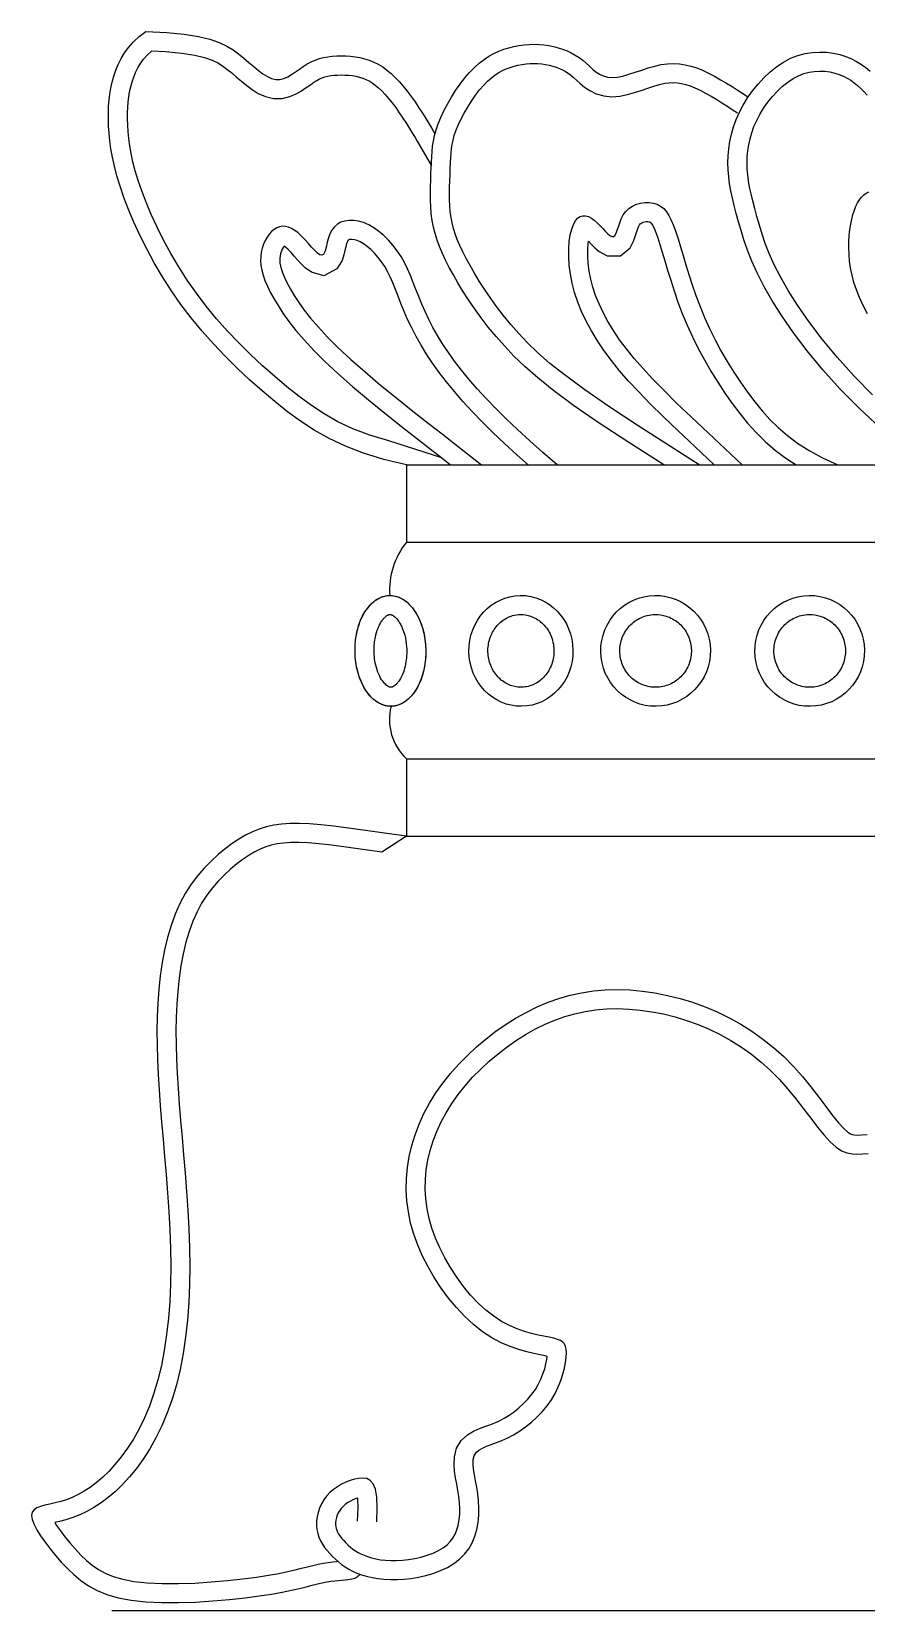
# Model space of a CAD drawing. Extents: x 292 to 963, y 2624 to 3363.
# Drawn here: x 292.4 to 521.2, y 2623.9 to 3056.8 of the extents above; entities that cross this region are included whole.
import ezdxf

# ---------------------------------------------------------------- set-up
doc = ezdxf.new("R2010")
doc.units = 0
doc.header["$LTSCALE"] = 100
doc.header["$MEASUREMENT"] = 0
for name, color, linetype in [('3', 3, 'CONTINUOUS'), ('4', 4, 'CONTINUOUS'), ('7', 7, 'CONTINUOUS')]:
    doc.layers.add(name, color=color, linetype=linetype)

msp = doc.modelspace()

# ---------------------------------------------------------------- linework, layer by layer
at = {"layer": '3'}
for points in [[(404.86, 2939.9), (390.28, 2944.55), (385.08, 2946.13), (380.47, 2947.89), (376.36, 2949.83), (372.61, 2951.94), (369.1, 2954.23), (365.73, 2956.72), (362.39, 2959.38), (359.04, 2962.21), (355.7, 2965.17), (352.42, 2968.24), (349.22, 2971.41), (346.11, 2974.69), (343.12, 2978.06), (340.27, 2981.51), (337.59, 2985.04), (335.09, 2988.64), (332.75, 2992.3), (330.59, 2995.98), (328.62, 2999.62), (326.83, 3003.2), (325.24, 3006.67), (323.84, 3009.99), (322.65, 3013.1), (321.66, 3015.98), (320.85, 3018.63), (320.21, 3021.08), (319.71, 3023.34), (319.34, 3025.45), (319.07, 3027.43), (318.89, 3029.31), (318.77, 3031.11), (318.71, 3032.83), (318.7, 3034.47), (318.76, 3036.01), (318.87, 3037.49), (319.04, 3038.91), (319.27, 3040.29), (319.58, 3041.65), (319.96, 3043), (320.41, 3044.33), (320.93, 3045.61), (321.54, 3046.84), (322.26, 3048.03), (323.11, 3049.18), (324.11, 3050.31), (325.3, 3051.41), (325.38, 3051.47)], [(325.38, 3051.47), (329.12, 3051.29), (333.61, 3050.86), (337.15, 3050.3), (339.85, 3049.65), (341.87, 3048.95), (343.42, 3048.22), (344.72, 3047.43), (345.97, 3046.51), (347.27, 3045.45), (348.61, 3044.32), (349.97, 3043.16), (351.38, 3042), (352.88, 3040.88), (354.55, 3039.84), (356.48, 3038.96), (358.74, 3038.41), (361.1, 3038.45), (363.2, 3038.96), (364.96, 3039.72), (366.43, 3040.57), (367.7, 3041.42), (368.81, 3042.2), (369.77, 3042.88), (370.59, 3043.4), (371.32, 3043.79), (372.05, 3044.1), (372.79, 3044.35), (373.58, 3044.56), (374.41, 3044.71), (375.3, 3044.82), (376.25, 3044.88), (377.26, 3044.9), (378.3, 3044.88), (379.33, 3044.82), (380.34, 3044.7), (381.32, 3044.53), (382.27, 3044.3), (383.18, 3044.02), (384.06, 3043.67), (384.9, 3043.25), (385.74, 3042.74), (386.59, 3042.12), (387.48, 3041.38), (388.38, 3040.53), (389.31, 3039.55), (390.26, 3038.46), (391.22, 3037.25), (392.2, 3035.94), (393.19, 3034.52), (394.18, 3033.05), (395.12, 3031.58), (396.01, 3030.17), (396.8, 3028.86), (397.49, 3027.71), (398.04, 3026.77), (401.97, 3020.02)], [(475.38, 2938.04), (458.64, 2948.66), (450.57, 2953.98), (443.99, 2958.54), (438.69, 2962.45), (434.47, 2965.82), (431.09, 2968.78), (428.32, 2971.45), (425.92, 2974), (423.72, 2976.52), (421.68, 2979.01), (419.8, 2981.45), (418.08, 2983.84), (416.5, 2986.16), (415.06, 2988.4), (413.75, 2990.56), (412.56, 2992.62), (411.5, 2994.57), (410.56, 2996.4), (409.76, 2998.12), (409.07, 2999.75), (408.49, 3001.3), (408.02, 3002.82), (407.65, 3004.31), (407.36, 3005.82), (407.16, 3007.38), (407.03, 3009.02), (406.96, 3010.7), (406.94, 3012.42), (406.97, 3014.14), (407.02, 3015.86), (407.09, 3017.56), (407.16, 3019.21), (407.22, 3020.76), (407.29, 3022.18), (407.37, 3023.48), (407.49, 3024.69), (407.67, 3025.86), (407.91, 3027.03), (408.25, 3028.26), (408.71, 3029.6), (409.33, 3031.09), (410.08, 3032.71), (410.96, 3034.39), (411.94, 3036.08), (412.99, 3037.75), (414.09, 3039.34), (415.2, 3040.79), (416.31, 3042.08), (417.38, 3043.18), (418.42, 3044.11), (419.44, 3044.89), (420.46, 3045.55), (421.47, 3046.11), (422.49, 3046.58), (423.54, 3046.98), (424.62, 3047.31), (425.71, 3047.59), (426.82, 3047.8), (427.92, 3047.95), (429.01, 3048.04), (430.1, 3048.06), (431.17, 3048.03), (432.23, 3047.94), (433.26, 3047.79), (434.27, 3047.59), (435.25, 3047.34), (436.19, 3047.03), (437.09, 3046.68), (437.94, 3046.28), (438.74, 3045.84), (439.49, 3045.37), (440.2, 3044.84), (440.93, 3044.22), (441.77, 3043.45), (442.76, 3042.56), (443.95, 3041.59), (445.4, 3040.61), (447.15, 3039.74), (449.21, 3039.13), (451.45, 3038.91), (453.65, 3039.1), (455.69, 3039.52), (457.63, 3040.07), (459.48, 3040.67), (461.27, 3041.28), (462.96, 3041.83), (464.52, 3042.28), (465.91, 3042.6), (467.13, 3042.76), (468.27, 3042.81), (469.38, 3042.75), (470.5, 3042.57), (471.66, 3042.29), (472.89, 3041.89), (474.2, 3041.36), (475.6, 3040.71), (477.09, 3039.93), (478.63, 3039.07), (480.15, 3038.17), (481.61, 3037.27), (482.94, 3036.41), (484.12, 3035.64), (485.09, 3034.99), (485.82, 3034.49)], [(522.88, 2957.18), (517.79, 2962.35), (513.18, 2967.49), (509.06, 2972.49), (505.44, 2977.27), (502.33, 2981.74), (499.75, 2985.82), (497.64, 2989.51), (495.93, 2992.86), (494.56, 2995.91), (493.47, 2998.7), (492.58, 3001.28), (491.84, 3003.71), (491.19, 3006.05), (490.59, 3008.27), (490.05, 3010.35), (489.58, 3012.3), (489.19, 3014.13), (488.88, 3015.87), (488.66, 3017.54), (488.52, 3019.17), (488.47, 3020.78), (488.52, 3022.41), (488.67, 3024.05), (488.92, 3025.71), (489.29, 3027.37), (489.77, 3029.05), (490.37, 3030.72), (491.11, 3032.4), (491.98, 3034.08), (493, 3035.75), (494.16, 3037.4), (495.43, 3038.98), (496.8, 3040.45), (498.23, 3041.79), (499.69, 3042.96), (501.15, 3043.93), (502.59, 3044.69), (504.01, 3045.25), (505.46, 3045.63), (506.91, 3045.86), (508.37, 3045.95), (509.81, 3045.89), (511.2, 3045.71), (512.53, 3045.42), (513.76, 3045.04), (514.88, 3044.58), (515.92, 3044.05), (516.9, 3043.44), (517.84, 3042.76), (518.75, 3042.01), (519.64, 3041.19), (520.52, 3040.3), (521.41, 3039.35)], [(487.13, 2938.04), (477.82, 2946.73), (473.21, 2951.08), (469.17, 2954.95), (465.64, 2958.43), (462.57, 2961.58), (459.88, 2964.47), (457.53, 2967.17), (455.44, 2969.76), (453.56, 2972.31), (451.87, 2974.82), (450.37, 2977.3), (449.05, 2979.73), (447.93, 2982.11), (446.99, 2984.44), (446.23, 2986.72), (445.64, 2988.93), (445.23, 2991.09), (444.96, 2993.18), (444.84, 2995.17), (444.85, 2997), (444.97, 2998.64), (445.06, 2999.28), (445.1, 2999.24), (445.87, 2998.41), (446.76, 2997.5), (447.97, 2996.49), (450.13, 2995.34), (453.82, 2995.33), (456.42, 2997.54), (457.38, 2999.34), (457.85, 3000.61), (458.18, 3001.66), (458.48, 3002.56), (458.77, 3003.29), (459.03, 3003.79), (459.21, 3004.04), (459.36, 3004.19), (459.61, 3004.35), (459.97, 3004.52), (460.41, 3004.64), (460.87, 3004.71), (461.31, 3004.71), (461.64, 3004.66), (461.82, 3004.6), (461.89, 3004.56), (461.99, 3004.48), (462.2, 3004.23), (462.55, 3003.71), (462.98, 3002.86), (463.47, 3001.69), (464.01, 3000.2), (464.6, 2998.4), (465.24, 2996.3), (465.94, 2993.94), (466.71, 2991.36), (467.56, 2988.59), (468.5, 2985.67), (469.55, 2982.63), (470.73, 2979.5), (472.04, 2976.31), (473.5, 2973.1), (475.08, 2969.91), (476.77, 2966.76), (478.56, 2963.66), (480.44, 2960.63), (482.39, 2957.68), (484.4, 2954.83), (486.48, 2952.08), (488.63, 2949.43), (490.93, 2946.86), (493.45, 2944.36), (496.25, 2941.95), (499.38, 2939.64), (501.91, 2938.04)], [(428.47, 2938.04), (425.43, 2940.74), (422.01, 2943.88), (418.84, 2946.89), (415.89, 2949.81), (413.15, 2952.63), (410.62, 2955.39), (408.28, 2958.08), (406.12, 2960.72), (404.14, 2963.31), (402.33, 2965.85), (400.67, 2968.34), (399.16, 2970.78), (397.8, 2973.18), (396.58, 2975.53), (395.48, 2977.83), (394.51, 2980.06), (393.64, 2982.19), (392.86, 2984.21), (392.12, 2986.11), (391.41, 2987.88), (390.7, 2989.51), (389.97, 2991.01), (389.2, 2992.38), (388.35, 2993.66), (387.42, 2994.88), (386.43, 2995.99), (385.41, 2997), (384.37, 2997.87), (383.37, 2998.58), (382.43, 2999.12), (381.6, 2999.49), (380.89, 2999.7), (380.3, 2999.8), (379.84, 2999.8), (379.52, 2999.75), (379.32, 2999.68), (379.22, 2999.63), (379.17, 2999.59), (379.12, 2999.52), (378.97, 2999.24), (378.76, 2998.64), (378.53, 2997.79), (378.29, 2996.76), (378, 2995.56), (377.49, 2994.02), (376.11, 2991.71), (372.54, 2989.86), (369.13, 2990.81), (367.43, 2992.03), (366.29, 2993.11), (365.31, 2994.17), (364.38, 2995.2), (363.52, 2996.17), (362.73, 2997), (362.08, 2997.61), (361.64, 2997.95), (361.39, 2997.59), (361.13, 2997.13), (360.88, 2996.58), (360.68, 2995.97), (360.53, 2995.33), (360.44, 2994.68), (360.42, 2994.02), (360.48, 2993.3), (360.62, 2992.49), (360.87, 2991.55), (361.25, 2990.46), (361.78, 2989.2), (362.48, 2987.77), (363.36, 2986.17), (364.4, 2984.42), (365.64, 2982.52), (367.12, 2980.45), (368.89, 2978.18), (371.01, 2975.71), (373.51, 2973.02), (376.45, 2970.09), (379.87, 2966.9), (383.79, 2963.46), (388.07, 2959.87), (392.51, 2956.25), (396.92, 2952.73), (401.11, 2949.44), (404.89, 2946.5), (408.08, 2944.02), (415.67, 2938.04)], [(395.17, 2836.16), (388.44, 2831.84), (383.18, 2832.58), (378.6, 2833.21), (374.63, 2833.71), (371.19, 2834.09), (368.23, 2834.34), (365.68, 2834.46), (363.46, 2834.45), (361.49, 2834.31), (359.72, 2834.07), (358.1, 2833.7), (356.58, 2833.23), (355.09, 2832.62), (353.59, 2831.87), (352.04, 2830.96), (350.4, 2829.86), (348.7, 2828.6), (346.97, 2827.19), (345.26, 2825.62), (343.58, 2823.9), (341.97, 2822.03), (340.45, 2820), (339.03, 2817.81), (337.76, 2815.45), (336.62, 2812.88), (335.61, 2810.09), (334.73, 2807.11), (333.98, 2803.96), (333.36, 2800.66), (332.87, 2797.23), (332.49, 2793.72), (332.22, 2790.14), (332.06, 2786.51), (332, 2782.81), (332.02, 2779.04), (332.13, 2775.16), (332.32, 2771.17), (332.57, 2767.03), (332.88, 2762.74), (333.25, 2758.27), (333.65, 2753.61), (334.07, 2748.78), (334.5, 2743.82), (334.89, 2738.77), (335.24, 2733.65), (335.52, 2728.51), (335.71, 2723.37), (335.78, 2718.27), (335.7, 2713.25), (335.49, 2708.33), (335.12, 2703.52), (334.61, 2698.86), (333.94, 2694.34), (333.11, 2689.99), (332.11, 2685.81), (330.94, 2681.83), (329.61, 2678.07), (328.12, 2674.55), (326.51, 2671.27), (324.8, 2668.22), (323, 2665.41), (321.14, 2662.84), (319.24, 2660.51), (317.31, 2658.4), (315.38, 2656.52), (313.43, 2654.85), (311.48, 2653.38), (309.52, 2652.11), (307.58, 2651.02), (305.64, 2650.1), (303.73, 2649.35), (301.86, 2648.75), (300.11, 2648.3), (298.78, 2648), (299.25, 2647.24), (300.32, 2645.71), (301.58, 2644.08), (302.98, 2642.38), (304.46, 2640.69), (305.95, 2639.09), (307.47, 2637.63), (309.04, 2636.32), (310.73, 2635.16), (312.63, 2634.12), (314.83, 2633.21), (317.41, 2632.45), (320.48, 2631.86), (324.1, 2631.47), (328.18, 2631.28), (332.57, 2631.28), (337.12, 2631.43), (341.68, 2631.72), (346.12, 2632.11), (350.29, 2632.57), (354.07, 2633.06), (357.34, 2633.57), (360.15, 2634.07), (362.55, 2634.55), (364.61, 2635.02), (366.4, 2635.46), (368.01, 2635.87), (369.5, 2636.25), (370.96, 2636.6), (372.39, 2636.88), (373.73, 2637.09), (374.96, 2637.25), (376.07, 2637.36), (376.32, 2637.39)], [(381.77, 2648.4), (381.93, 2652.01), (381.83, 2654.39), (381.78, 2654.7), (381.39, 2654.59), (380.6, 2654.29), (379.82, 2653.91), (379.07, 2653.46), (378.38, 2652.97), (377.78, 2652.44), (377.27, 2651.9), (376.85, 2651.33), (376.48, 2650.71), (376.19, 2650.06), (375.96, 2649.38), (375.81, 2648.7), (375.73, 2648.04), (375.72, 2647.42), (375.77, 2646.88), (375.87, 2646.38), (376.03, 2645.89), (376.26, 2645.37), (376.57, 2644.83), (376.95, 2644.26), (377.42, 2643.66), (377.96, 2643.05), (378.57, 2642.42), (379.2, 2641.81), (379.84, 2641.24), (380.5, 2640.73), (381.17, 2640.25), (381.9, 2639.81), (382.68, 2639.4), (383.54, 2639.02), (384.51, 2638.66), (385.58, 2638.34), (386.77, 2638.06), (388.06, 2637.83), (389.44, 2637.67), (390.91, 2637.58), (392.45, 2637.58), (394.06, 2637.66), (395.72, 2637.85), (397.44, 2638.14), (399.16, 2638.53), (400.84, 2639.03), (402.43, 2639.64), (403.89, 2640.33), (405.18, 2641.1), (406.27, 2641.92), (407.15, 2642.78), (407.86, 2643.71), (408.46, 2644.78), (408.96, 2645.98), (409.34, 2647.32), (409.61, 2648.77), (409.76, 2650.3), (409.79, 2651.88), (409.7, 2653.49), (409.52, 2655.12), (409.25, 2656.8), (408.93, 2658.51), (408.61, 2660.26), (408.34, 2662.05), (408.18, 2663.94), (408.27, 2666.04), (408.86, 2668.37), (410.17, 2670.52), (411.87, 2672.07), (413.55, 2673.07), (415.12, 2673.76), (416.59, 2674.31), (417.98, 2674.81), (419.32, 2675.32), (420.61, 2675.9), (421.92, 2676.59), (423.27, 2677.42), (424.63, 2678.38), (425.97, 2679.46), (427.25, 2680.63), (428.44, 2681.87), (429.52, 2683.17), (430.47, 2684.51), (431.28, 2685.89), (431.97, 2687.32), (432.56, 2688.76), (433.02, 2690.17), (433.37, 2691.51), (433.6, 2692.72), (433.71, 2693.56), (433.18, 2693.68), (431.78, 2693.96), (430.06, 2694.32), (428.09, 2694.79), (425.91, 2695.41), (423.57, 2696.23), (421.1, 2697.29), (418.56, 2698.63), (416, 2700.3), (413.5, 2702.27), (411.1, 2704.5), (408.82, 2706.93), (406.66, 2709.54), (404.63, 2712.29), (402.76, 2715.15), (401.06, 2718.09), (399.54, 2721.07), (398.24, 2724.08), (397.16, 2727.1), (396.3, 2730.13), (395.67, 2733.17), (395.26, 2736.21), (395.08, 2739.26), (395.13, 2742.31), (395.39, 2745.34), (395.88, 2748.36), (396.59, 2751.37), (397.5, 2754.34), (398.63, 2757.27), (399.95, 2760.16), (401.48, 2763), (403.2, 2765.78), (405.12, 2768.49), (407.21, 2771.13), (409.47, 2773.67), (411.86, 2776.1), (414.37, 2778.43), (416.98, 2780.63), (419.68, 2782.69), (422.44, 2784.61), (425.24, 2786.38), (428.09, 2787.98), (430.99, 2789.41), (433.94, 2790.65), (436.94, 2791.72), (440.02, 2792.6), (443.15, 2793.28), (446.36, 2793.76), (449.64, 2794.04), (452.98, 2794.13), (456.37, 2794.02), (459.8, 2793.71), (463.25, 2793.22), (466.7, 2792.54), (470.15, 2791.68), (473.57, 2790.64), (476.96, 2789.41), (480.28, 2788), (483.54, 2786.41), (486.73, 2784.64), (489.83, 2782.69), (492.83, 2780.55), (495.73, 2778.24), (498.51, 2775.74), (501.17, 2773.07), (503.66, 2770.26), (505.97, 2767.43), (508.11, 2764.65), (510.1, 2762.03), (511.92, 2759.64), (513.57, 2757.6), (514.98, 2756.03), (516.07, 2755.04), (516.79, 2754.57), (517.3, 2754.37), (517.85, 2754.27), (518.66, 2754.24), (519.85, 2754.3), (521.42, 2754.41)]]:
    msp.add_lwpolyline(points, dxfattribs=at)
for points, knots in [([(390.63, 2896.96), (390.59, 2896.96), (390.51, 2896.96), (390.41, 2896.94), (390.38, 2896.93), (390.29, 2896.9), (390.23, 2896.88), (390.1, 2896.83), (390.03, 2896.79), (389.84, 2896.69), (389.74, 2896.62), (389.46, 2896.42), (389.29, 2896.26), (388.92, 2895.88), (388.72, 2895.65), (388.32, 2895.09), (388.11, 2894.77), (387.72, 2894.05), (387.54, 2893.65), (387.06, 2892.47), (386.81, 2891.62), (386.44, 2889.8), (386.33, 2888.83), (386.26, 2887.04), (386.28, 2886.23), (386.43, 2884.64), (386.56, 2883.86), (386.94, 2882.19), (387.23, 2881.34), (387.89, 2879.83), (388.26, 2879.18), (389.01, 2878.16), (389.39, 2877.78), (389.85, 2877.42), (389.98, 2877.33), (390.18, 2877.21), (390.27, 2877.17), (390.43, 2877.1), (390.5, 2877.07), (390.6, 2877.04), (390.64, 2877.03), (390.73, 2877.02), (390.78, 2877.01), (390.88, 2877.01), (390.92, 2877.01), (391.01, 2877.02), (391.07, 2877.03), (391.19, 2877.06), (391.24, 2877.08), (391.39, 2877.13), (391.47, 2877.17), (391.7, 2877.3), (391.86, 2877.41), (392.21, 2877.7), (392.4, 2877.89), (392.8, 2878.34), (393, 2878.61), (393.61, 2879.53), (393.99, 2880.3), (394.55, 2881.86), (394.75, 2882.6), (395.2, 2884.88), (395.3, 2886.52), (395.11, 2889.22), (394.93, 2890.3), (394.49, 2891.99), (394.26, 2892.66), (393.83, 2893.68), (393.63, 2894.07), (393.22, 2894.79), (393.01, 2895.12), (392.42, 2895.9), (392.04, 2896.26), (391.58, 2896.61), (391.44, 2896.7), (391.24, 2896.8), (391.17, 2896.84), (391.03, 2896.89), (390.96, 2896.91), (390.85, 2896.94), (390.81, 2896.95), (390.72, 2896.96), (390.68, 2896.96), (390.64, 2896.96), (390.63, 2896.96), (390.63, 2896.96)], [0, 0, 0, 0, 0.111802, 0.111802, 0.178714, 0.178714, 0.245625, 0.245625, 0.339473, 0.339473, 0.43332, 0.43332, 0.571811, 0.571811, 0.710302, 0.710302, 0.85272, 0.85272, 0.995138, 0.995138, 1.244266, 1.244266, 1.493394, 1.493394, 1.697233, 1.697233, 1.901071, 1.901071, 2.155699, 2.155699, 2.410327, 2.410327, 2.664955, 2.664955, 2.775777, 2.775777, 2.863387, 2.863387, 2.950997, 2.950997, 3.01825, 3.01825, 3.10952, 3.10952, 3.200791, 3.200791, 3.292061, 3.292061, 3.383332, 3.383332, 3.474602, 3.474602, 3.617539, 3.617539, 3.760475, 3.760475, 3.903411, 3.903411, 4.183785, 4.183785, 4.396586, 4.396586, 4.803423, 4.803423, 5.083332, 5.083332, 5.282265, 5.282265, 5.424869, 5.424869, 5.567473, 5.567473, 5.825406, 5.825406, 5.946286, 5.946286, 6.02973, 6.02973, 6.113175, 6.113175, 6.198234, 6.198234, 6.26961, 6.26961, 6.283185, 6.283185, 6.283185, 6.283185]), ([(426.39, 2896.96), (425.66, 2896.95), (424.94, 2896.85), (423.19, 2896.35), (422.19, 2895.84), (420.39, 2894.44), (419.59, 2893.54), (418.34, 2891.45), (417.89, 2890.27), (417.43, 2887.79), (417.41, 2886.49), (417.82, 2883.99), (418.24, 2882.79), (419.45, 2880.66), (420.22, 2879.74), (422, 2878.27), (423, 2877.73), (425.08, 2877.07), (426.16, 2876.95), (428.37, 2877.14), (429.49, 2877.47), (431.57, 2878.61), (432.52, 2879.41), (434.1, 2881.38), (434.71, 2882.56), (435.48, 2885.1), (435.63, 2886.47), (435.42, 2889.16), (435.06, 2890.48), (433.92, 2892.83), (433.14, 2893.87), (431.31, 2895.53), (430.26, 2896.14), (428.26, 2896.82), (427.32, 2896.97), (426.39, 2896.96)], [0, 0, 0, 0, 0.249455, 0.249455, 0.619557, 0.619557, 0.989659, 0.989659, 1.359761, 1.359761, 1.729863, 1.729863, 2.099965, 2.099965, 2.470067, 2.470067, 2.840169, 2.840169, 3.210271, 3.210271, 3.603204, 3.603204, 3.996136, 3.996136, 4.389068, 4.389068, 4.782001, 4.782001, 5.174933, 5.174933, 5.567866, 5.567866, 5.960798, 5.960798, 6.283185, 6.283185, 6.283185, 6.283185]), ([(463.29, 2896.96), (462.55, 2896.95), (461.81, 2896.86), (459.89, 2896.38), (458.73, 2895.85), (456.7, 2894.37), (455.82, 2893.43), (454.48, 2891.28), (454.01, 2890.07), (453.55, 2887.55), (453.56, 2886.25), (454.06, 2883.74), (454.55, 2882.54), (455.94, 2880.41), (456.83, 2879.48), (458.89, 2878.04), (460.05, 2877.53), (462.48, 2876.97), (463.75, 2876.93), (466.2, 2877.34), (467.39, 2877.78), (469.53, 2879.08), (470.48, 2879.95), (471.99, 2881.98), (472.55, 2883.15), (473.2, 2885.62), (473.3, 2886.92), (472.99, 2889.46), (472.59, 2890.7), (471.38, 2892.94), (470.56, 2893.93), (468.61, 2895.53), (467.49, 2896.14), (465.33, 2896.82), (464.31, 2896.98), (463.29, 2896.96)], [0, 0, 0, 0, 0.227454, 0.227454, 0.610225, 0.610225, 0.992996, 0.992996, 1.375766, 1.375766, 1.758537, 1.758537, 2.141307, 2.141307, 2.524078, 2.524078, 2.906848, 2.906848, 3.289619, 3.289619, 3.67239, 3.67239, 4.05516, 4.05516, 4.437931, 4.437931, 4.820701, 4.820701, 5.203472, 5.203472, 5.586242, 5.586242, 5.969013, 5.969013, 6.283185, 6.283185, 6.283185, 6.283185]), ([(505.51, 2896.96), (504.78, 2896.95), (504.04, 2896.86), (502.11, 2896.38), (500.96, 2895.85), (498.93, 2894.37), (498.05, 2893.43), (496.7, 2891.28), (496.23, 2890.07), (495.77, 2887.55), (495.78, 2886.25), (496.29, 2883.74), (496.78, 2882.54), (498.17, 2880.41), (499.06, 2879.48), (501.12, 2878.04), (502.28, 2877.53), (504.71, 2876.97), (505.97, 2876.93), (508.43, 2877.34), (509.62, 2877.78), (511.75, 2879.08), (512.7, 2879.95), (514.21, 2881.98), (514.78, 2883.15), (515.43, 2885.62), (515.52, 2886.92), (515.22, 2889.46), (514.82, 2890.7), (513.6, 2892.94), (512.78, 2893.93), (510.84, 2895.53), (509.72, 2896.14), (507.56, 2896.82), (506.53, 2896.98), (505.51, 2896.96)], [0, 0, 0, 0, 0.227454, 0.227454, 0.610225, 0.610225, 0.992996, 0.992996, 1.375766, 1.375766, 1.758537, 1.758537, 2.141307, 2.141307, 2.524078, 2.524078, 2.906848, 2.906848, 3.289619, 3.289619, 3.67239, 3.67239, 4.05516, 4.05516, 4.437931, 4.437931, 4.820701, 4.820701, 5.203472, 5.203472, 5.586242, 5.586242, 5.969013, 5.969013, 6.283185, 6.283185, 6.283185, 6.283185])]:
    msp.add_open_spline(points, degree=3, knots=knots, dxfattribs=at)
at = {"layer": '4'}
for p, q in [((395.17, 2938.04), (860.46, 2938.04)), ((395.17, 2938.04), (395.17, 2916.82)), ((395.17, 2916.82), (860.46, 2916.82)), ((395.17, 2857.39), (860.46, 2857.39)), ((395.17, 2857.39), (395.17, 2836.16)), ((395.17, 2836.16), (860.46, 2836.16)), ((314.43, 2623.92), (941.2, 2623.92))]:
    msp.add_line(p, q, dxfattribs=at)
for points in [[(395.17, 2938.04), (388.93, 2939.5), (383.38, 2941.18), (378.42, 2943.08), (373.96, 2945.18), (369.89, 2947.47), (366.12, 2949.94), (362.55, 2952.57), (359.07, 2955.35), (355.62, 2958.26), (352.18, 2961.3), (348.8, 2964.47), (345.48, 2967.76), (342.26, 2971.16), (339.15, 2974.66), (336.18, 2978.27), (333.37, 2981.96), (330.74, 2985.74), (328.29, 2989.57), (326.04, 2993.41), (323.98, 2997.21), (322.12, 3000.95), (320.46, 3004.57), (318.99, 3008.04), (317.74, 3011.31), (316.69, 3014.37), (315.82, 3017.21), (315.13, 3019.86), (314.59, 3022.33), (314.18, 3024.65), (313.88, 3026.82), (313.68, 3028.89), (313.55, 3030.85), (313.49, 3032.73), (313.48, 3034.54), (313.54, 3036.3), (313.66, 3038), (313.87, 3039.67), (314.15, 3041.31), (314.51, 3042.93), (314.96, 3044.54), (315.51, 3046.16), (316.17, 3047.77), (316.96, 3049.36), (317.91, 3050.94), (319.04, 3052.47), (320.37, 3053.97), (321.92, 3055.41), (323.72, 3056.79)], [(323.72, 3056.79), (329.5, 3056.5), (334.27, 3056.04), (338.16, 3055.43), (341.31, 3054.67), (343.84, 3053.8), (345.91, 3052.83), (347.64, 3051.77), (349.17, 3050.64), (350.61, 3049.47), (351.99, 3048.3), (353.32, 3047.17), (354.6, 3046.12), (355.83, 3045.2), (357.03, 3044.45), (358.19, 3043.92), (359.33, 3043.65), (360.44, 3043.66), (361.53, 3043.93), (362.61, 3044.4), (363.67, 3045.01), (364.74, 3045.72), (365.8, 3046.48), (366.87, 3047.23), (367.95, 3047.91), (369.05, 3048.5), (370.16, 3048.98), (371.3, 3049.36), (372.45, 3049.66), (373.62, 3049.88), (374.81, 3050.02), (376.03, 3050.11), (377.26, 3050.13), (378.52, 3050.11), (379.8, 3050.02), (381.09, 3049.87), (382.38, 3049.65), (383.66, 3049.34), (384.94, 3048.94), (386.19, 3048.44), (387.43, 3047.83), (388.63, 3047.1), (389.8, 3046.25), (390.95, 3045.29), (392.07, 3044.23), (393.18, 3043.06), (394.28, 3041.8), (395.36, 3040.44), (396.44, 3039), (397.5, 3037.48), (398.54, 3035.92), (399.53, 3034.38), (400.45, 3032.91), (401.28, 3031.56), (401.98, 3030.38), (402.55, 3029.41), (402.96, 3028.71)], [(465.65, 2938.03), (455.81, 2944.27), (447.64, 2949.65), (440.95, 2954.29), (435.51, 2958.3), (431.12, 2961.81), (427.55, 2964.93), (424.6, 2967.78), (422.06, 2970.49), (419.73, 2973.14), (417.58, 2975.76), (415.61, 2978.33), (413.8, 2980.84), (412.14, 2983.28), (410.63, 2985.64), (409.25, 2987.9), (408.01, 2990.07), (406.88, 2992.13), (405.87, 2994.09), (404.98, 2995.98), (404.21, 2997.82), (403.54, 2999.62), (402.99, 3001.41), (402.54, 3003.19), (402.2, 3005), (401.96, 3006.84), (401.81, 3008.7), (401.74, 3010.57), (401.72, 3012.43), (401.75, 3014.26), (401.8, 3016.05), (401.87, 3017.77), (401.94, 3019.42), (402, 3020.97), (402.07, 3022.46), (402.16, 3023.91), (402.31, 3025.34), (402.52, 3026.78), (402.83, 3028.26), (403.26, 3029.81), (403.82, 3031.45), (404.54, 3033.2), (405.4, 3035.03), (406.38, 3036.9), (407.46, 3038.78), (408.63, 3040.63), (409.86, 3042.41), (411.14, 3044.08), (412.45, 3045.61), (413.76, 3046.96), (415.09, 3048.14), (416.42, 3049.16), (417.76, 3050.03), (419.11, 3050.78), (420.47, 3051.4), (421.84, 3051.92), (423.21, 3052.35), (424.59, 3052.69), (425.97, 3052.96), (427.36, 3053.15), (428.74, 3053.26), (430.11, 3053.29), (431.47, 3053.25), (432.82, 3053.13), (434.14, 3052.95), (435.44, 3052.69), (436.71, 3052.36), (437.95, 3051.95), (439.15, 3051.49), (440.3, 3050.95), (441.41, 3050.34), (442.46, 3049.67), (443.45, 3048.94), (444.38, 3048.14), (445.28, 3047.33), (446.17, 3046.52), (447.08, 3045.78), (448.04, 3045.13), (449.07, 3044.62), (450.21, 3044.28), (451.48, 3044.16), (452.9, 3044.28), (454.45, 3044.6), (456.11, 3045.07), (457.84, 3045.63), (459.62, 3046.23), (461.42, 3046.82), (463.21, 3047.34), (464.97, 3047.74), (466.67, 3047.98), (468.32, 3048.04), (469.93, 3047.95), (471.52, 3047.7), (473.1, 3047.32), (474.68, 3046.8), (476.28, 3046.16), (477.91, 3045.4), (479.57, 3044.53), (481.24, 3043.6), (482.86, 3042.64), (484.39, 3041.69), (485.79, 3040.8), (487.02, 3039.99), (488.02, 3039.31), (488.76, 3038.81)], [(524.99, 2948.13), (519.25, 2953.43), (513.99, 2958.77), (509.22, 2964.08), (504.95, 2969.25), (501.2, 2974.2), (497.98, 2978.85), (495.27, 2983.12), (493.04, 2987.03), (491.21, 2990.6), (489.74, 2993.88), (488.56, 2996.89), (487.61, 2999.67), (486.82, 3002.25), (486.15, 3004.66), (485.53, 3006.93), (484.98, 3009.08), (484.48, 3011.15), (484.06, 3013.14), (483.71, 3015.07), (483.46, 3016.98), (483.3, 3018.88), (483.25, 3020.78), (483.3, 3022.72), (483.48, 3024.68), (483.78, 3026.66), (484.22, 3028.65), (484.79, 3030.66), (485.52, 3032.66), (486.39, 3034.66), (487.43, 3036.65), (488.63, 3038.62), (489.99, 3040.55), (491.48, 3042.39), (493.09, 3044.14), (494.8, 3045.74), (496.61, 3047.18), (498.48, 3048.43), (500.41, 3049.45), (502.38, 3050.22), (504.37, 3050.75), (506.36, 3051.06), (508.32, 3051.18), (510.24, 3051.1), (512.1, 3050.86), (513.87, 3050.48), (515.53, 3049.96), (517.07, 3049.33), (518.49, 3048.6), (519.81, 3047.79), (521.04, 3046.9), (522.18, 3045.95)], [(395.17, 2836.16), (389.17, 2837.01), (383.9, 2837.76), (379.28, 2838.39), (375.24, 2838.9), (371.7, 2839.29), (368.57, 2839.55), (365.79, 2839.68), (363.28, 2839.67), (360.95, 2839.51), (358.79, 2839.21), (356.75, 2838.76), (354.81, 2838.15), (352.93, 2837.39), (351.09, 2836.46), (349.26, 2835.38), (347.39, 2834.14), (345.49, 2832.72), (343.55, 2831.14), (341.63, 2829.38), (339.73, 2827.44), (337.9, 2825.31), (336.15, 2822.99), (334.53, 2820.47), (333.06, 2817.75), (331.77, 2814.83), (330.64, 2811.72), (329.68, 2808.45), (328.87, 2805.04), (328.21, 2801.51), (327.68, 2797.89), (327.28, 2794.19), (327.01, 2790.45), (326.84, 2786.67), (326.77, 2782.84), (326.8, 2778.95), (326.91, 2774.97), (327.1, 2770.89), (327.36, 2766.68), (327.67, 2762.34), (328.04, 2757.83), (328.44, 2753.15), (328.87, 2748.33), (329.29, 2743.39), (329.68, 2738.38), (330.03, 2733.33), (330.3, 2728.27), (330.49, 2723.24), (330.55, 2718.27), (330.48, 2713.4), (330.27, 2708.64), (329.92, 2704.01), (329.42, 2699.53), (328.78, 2695.22), (328, 2691.08), (327.06, 2687.15), (325.97, 2683.44), (324.73, 2679.96), (323.37, 2676.71), (321.89, 2673.7), (320.32, 2670.91), (318.68, 2668.36), (317, 2666.03), (315.28, 2663.92), (313.56, 2662.04), (311.85, 2660.38), (310.16, 2658.92), (308.48, 2657.66), (306.82, 2656.58), (305.18, 2655.66), (303.57, 2654.9), (301.98, 2654.28), (300.41, 2653.78), (298.88, 2653.38), (297.42, 2653.05), (296.07, 2652.74), (294.87, 2652.41), (293.87, 2652.01), (293.1, 2651.49), (292.61, 2650.82), (292.43, 2649.94), (292.61, 2648.82), (293.1, 2647.5), (293.88, 2646), (294.89, 2644.36), (296.11, 2642.62), (297.49, 2640.82), (298.99, 2639), (300.58, 2637.19), (302.23, 2635.42), (303.97, 2633.74), (305.88, 2632.15), (307.99, 2630.7), (310.38, 2629.4), (313.09, 2628.28), (316.18, 2627.36), (319.71, 2626.69), (323.7, 2626.26), (328.06, 2626.06), (332.66, 2626.05), (337.38, 2626.21), (342.07, 2626.51), (346.63, 2626.91), (350.91, 2627.38), (354.8, 2627.89), (358.2, 2628.41), (361.13, 2628.93), (363.65, 2629.44), (365.81, 2629.93), (367.68, 2630.39), (369.3, 2630.81), (370.75, 2631.18), (372.07, 2631.49), (373.31, 2631.73), (374.47, 2631.92), (375.56, 2632.06), (376.56, 2632.16), (377.48, 2632.24), (378.31, 2632.31), (379.04, 2632.37), (379.68, 2632.45), (380.21, 2632.54), (380.65, 2632.66), (381.03, 2632.79), (381.35, 2632.96), (381.63, 2633.14), (381.89, 2633.36), (382.15, 2633.59), (382.42, 2633.86)]]:
    msp.add_lwpolyline(points, dxfattribs=at)
for centre, radius, start, end in [((411.52, 2903.63), 21, 141.1053, 183.9384), ((405.17, 2868.14), 14.69, 165.6471, 227.0728)]:
    msp.add_arc(centre, radius, start, end, dxfattribs=at)
for centre, ratio in [((390.75, 2886.99), 0.638095), ((426.51, 2886.99), 0.938402), ((463.41, 2886.99), 0.988444), ((505.64, 2886.99), 0.988444)]:
    msp.add_ellipse(centre, major_axis=(-0.19, 15.2), ratio=ratio, dxfattribs=at)
msp.add_open_spline([(390.56, 2902.19), (390.11, 2902.18), (389.64, 2902.12), (388.74, 2901.91), (388.29, 2901.75), (387, 2901.14), (386.17, 2900.54), (384.67, 2899.02), (383.99, 2898.09), (382.81, 2895.98), (382.32, 2894.79), (381.57, 2892.24), (381.3, 2890.88), (381.03, 2888.1), (381.02, 2886.68), (381.27, 2883.44), (381.63, 2881.64), (382.6, 2878.78), (383.12, 2877.64), (384.24, 2875.77), (384.81, 2875.02), (385.83, 2873.95), (386.25, 2873.58), (387.03, 2873.01), (387.38, 2872.78), (388.11, 2872.4), (388.48, 2872.24), (389.22, 2871.99), (389.57, 2871.91), (390.3, 2871.8), (390.67, 2871.78), (391.32, 2871.79), (391.6, 2871.82), (392.18, 2871.92), (392.46, 2871.98), (393.42, 2872.28), (394.08, 2872.61), (395.35, 2873.47), (395.95, 2874.01), (396.97, 2875.17), (397.4, 2875.75), (398.18, 2877.03), (398.54, 2877.73), (399.42, 2879.81), (399.85, 2881.31), (400.39, 2884.44), (400.5, 2886.07), (400.38, 2889.32), (400.15, 2890.93), (399.46, 2893.66), (399.05, 2894.81), (398.07, 2896.91), (397.5, 2897.87), (396.21, 2899.52), (395.5, 2900.22), (394.33, 2901.07), (393.9, 2901.33), (393.01, 2901.74), (392.56, 2901.91), (391.83, 2902.08), (391.56, 2902.13), (391.04, 2902.18), (390.8, 2902.19), (390.56, 2902.19)], degree=3, knots=[0, 0, 0, 0, 0.141894, 0.141894, 0.283788, 0.283788, 0.562145, 0.562145, 0.840502, 0.840502, 1.118859, 1.118859, 1.397216, 1.397216, 1.675573, 1.675573, 2.039993, 2.039993, 2.312807, 2.312807, 2.541386, 2.541386, 2.688838, 2.688838, 2.807054, 2.807054, 2.925271, 2.925271, 3.03807, 3.03807, 3.15087, 3.15087, 3.239485, 3.239485, 3.328101, 3.328101, 3.542815, 3.542815, 3.75753, 3.75753, 3.933468, 3.933468, 4.109405, 4.109405, 4.430305, 4.430305, 4.751204, 4.751204, 5.072103, 5.072103, 5.327767, 5.327767, 5.58343, 5.58343, 5.839093, 5.839093, 5.981564, 5.981564, 6.124036, 6.124036, 6.208924, 6.208924, 6.283185, 6.283185, 6.283185, 6.283185], dxfattribs=at)
at = {"layer": '7'}
for points in [[(521.5, 2979.4), (520.27, 2981.72), (519.25, 2983.91), (518.42, 2986), (517.75, 2988.02), (517.24, 2989.98), (516.85, 2991.92), (516.58, 2993.83), (516.42, 2995.69), (516.36, 2997.49), (516.39, 2999.23), (516.49, 3000.9), (516.66, 3002.48), (516.89, 3003.97), (517.17, 3005.36), (517.5, 3006.64), (517.88, 3007.82), (518.3, 3008.88), (518.78, 3009.83), (519.3, 3010.67), (519.86, 3011.39), (520.48, 3011.99), (521.14, 3012.48), (521.85, 3012.84)], [(479.49, 2938.03), (474.24, 2942.92), (469.61, 2947.29), (465.53, 2951.21), (461.94, 2954.74), (458.78, 2957.97), (456, 2960.97), (453.53, 2963.81), (451.31, 2966.56), (449.29, 2969.29), (447.46, 2972.01), (445.83, 2974.7), (444.39, 2977.37), (443.14, 2980.02), (442.08, 2982.63), (441.22, 2985.22), (440.55, 2987.77), (440.06, 2990.27), (439.76, 2992.7), (439.62, 2995.02), (439.63, 2997.2), (439.77, 2999.22), (440.04, 3001.02), (440.42, 3002.59), (440.89, 3003.89), (441.44, 3004.89), (442.06, 3005.61), (442.73, 3006.07), (443.46, 3006.28), (444.22, 3006.27), (445.01, 3006.05), (445.81, 3005.65), (446.61, 3005.08), (447.4, 3004.38), (448.18, 3003.6), (448.93, 3002.79), (449.64, 3002.02), (450.3, 3001.36), (450.91, 3000.85), (451.44, 3000.56), (451.9, 3000.56), (452.28, 3000.88), (452.6, 3001.49), (452.9, 3002.31), (453.22, 3003.28), (453.57, 3004.35), (454.01, 3005.45), (454.55, 3006.51), (455.23, 3007.47), (456.08, 3008.29), (457.07, 3008.94), (458.17, 3009.44), (459.32, 3009.77), (460.51, 3009.93), (461.68, 3009.93), (462.81, 3009.77), (463.86, 3009.44), (464.8, 3008.93), (465.63, 3008.26), (466.38, 3007.39), (467.07, 3006.33), (467.72, 3005.07), (468.34, 3003.59), (468.95, 3001.89), (469.58, 2999.97), (470.24, 2997.8), (470.94, 2995.43), (471.71, 2992.87), (472.54, 2990.16), (473.46, 2987.33), (474.47, 2984.4), (475.59, 2981.41), (476.84, 2978.38), (478.22, 2975.34), (479.72, 2972.31), (481.33, 2969.3), (483.04, 2966.35), (484.84, 2963.45), (486.7, 2960.63), (488.62, 2957.91), (490.59, 2955.3), (492.6, 2952.82), (494.72, 2950.46), (497, 2948.21), (499.52, 2946.04), (502.34, 2943.95), (505.53, 2941.93), (509.16, 2939.96), (513.31, 2938.03)], [(436.45, 2938.03), (432.55, 2941.4), (428.93, 2944.62), (425.58, 2947.7), (422.47, 2950.65), (419.6, 2953.48), (416.95, 2956.22), (414.52, 2958.87), (412.28, 2961.45), (410.22, 2963.96), (408.34, 2966.41), (406.63, 2968.81), (405.07, 2971.16), (403.66, 2973.44), (402.39, 2975.68), (401.25, 2977.87), (400.24, 2980), (399.33, 2982.09), (398.5, 2984.12), (397.73, 2986.11), (396.98, 2988.03), (396.23, 2989.9), (395.44, 2991.7), (394.6, 2993.44), (393.66, 2995.1), (392.61, 2996.69), (391.46, 2998.2), (390.22, 2999.6), (388.92, 3000.87), (387.57, 3002.01), (386.19, 3002.98), (384.8, 3003.79), (383.41, 3004.4), (382.05, 3004.81), (380.73, 3005.02), (379.47, 3005.03), (378.29, 3004.85), (377.2, 3004.49), (376.23, 3003.95), (375.39, 3003.23), (374.7, 3002.35), (374.17, 3001.33), (373.77, 3000.21), (373.46, 2999.07), (373.21, 2997.97), (372.97, 2996.99), (372.71, 2996.2), (372.39, 2995.66), (371.97, 2995.44), (371.42, 2995.6), (370.76, 2996.07), (370, 2996.79), (369.17, 2997.68), (368.28, 2998.68), (367.36, 2999.71), (366.41, 3000.71), (365.48, 3001.59), (364.56, 3002.29), (363.67, 3002.82), (362.8, 3003.18), (361.96, 3003.37), (361.15, 3003.39), (360.37, 3003.25), (359.62, 3002.96), (358.9, 3002.52), (358.21, 3001.94), (357.57, 3001.23), (356.98, 3000.41), (356.46, 2999.49), (356.01, 2998.48), (355.65, 2997.4), (355.38, 2996.27), (355.23, 2995.1), (355.19, 2993.9), (355.28, 2992.67), (355.51, 2991.38), (355.87, 2990.02), (356.37, 2988.57), (357.03, 2987.03), (357.84, 2985.37), (358.82, 2983.58), (359.96, 2981.65), (361.32, 2979.57), (362.94, 2977.31), (364.85, 2974.87), (367.11, 2972.24), (369.75, 2969.39), (372.82, 2966.32), (376.37, 2963.02), (380.39, 2959.5), (384.74, 2955.84), (389.23, 2952.18), (393.68, 2948.64), (397.89, 2945.33), (401.68, 2942.38), (404.86, 2939.9), (407.24, 2938.03)], [(386.99, 2648.17), (387.16, 2652), (387.04, 2654.95), (386.65, 2657.13), (386.05, 2658.63), (385.25, 2659.57), (384.31, 2660.06), (383.25, 2660.21), (382.11, 2660.12), (380.93, 2659.89), (379.73, 2659.55), (378.53, 2659.09), (377.35, 2658.52), (376.21, 2657.84), (375.13, 2657.07), (374.14, 2656.21), (373.25, 2655.25), (372.48, 2654.22), (371.84, 2653.12), (371.32, 2651.97), (370.92, 2650.79), (370.65, 2649.59), (370.51, 2648.4), (370.49, 2647.23), (370.59, 2646.1), (370.82, 2645.02), (371.16, 2643.99), (371.59, 2643.01), (372.12, 2642.08), (372.73, 2641.19), (373.39, 2640.33), (374.11, 2639.51), (374.87, 2638.72), (375.67, 2637.96), (376.49, 2637.23), (377.37, 2636.54), (378.31, 2635.88), (379.32, 2635.26), (380.4, 2634.69), (381.58, 2634.17), (382.85, 2633.7), (384.24, 2633.29), (385.72, 2632.94), (387.31, 2632.66), (388.98, 2632.47), (390.74, 2632.36), (392.58, 2632.35), (394.48, 2632.45), (396.45, 2632.67), (398.46, 2633.01), (400.5, 2633.48), (402.51, 2634.08), (404.48, 2634.83), (406.35, 2635.72), (408.1, 2636.76), (409.69, 2637.95), (411.07, 2639.31), (412.23, 2640.83), (413.17, 2642.49), (413.9, 2644.26), (414.43, 2646.12), (414.79, 2648.04), (414.98, 2650), (415.01, 2651.97), (414.91, 2653.92), (414.69, 2655.84), (414.4, 2657.69), (414.07, 2659.45), (413.77, 2661.12), (413.53, 2662.66), (413.42, 2664.05), (413.47, 2665.28), (413.73, 2666.32), (414.25, 2667.17), (415, 2667.85), (415.95, 2668.42), (417.09, 2668.92), (418.38, 2669.4), (419.8, 2669.91), (421.31, 2670.49), (422.89, 2671.19), (424.51, 2672.05), (426.15, 2673.06), (427.78, 2674.21), (429.37, 2675.49), (430.9, 2676.89), (432.34, 2678.39), (433.67, 2679.99), (434.86, 2681.67), (435.88, 2683.41), (436.75, 2685.19), (437.47, 2686.97), (438.04, 2688.7), (438.47, 2690.36), (438.76, 2691.9), (438.94, 2693.3), (439, 2694.51), (438.94, 2695.51), (438.76, 2696.32), (438.43, 2696.97), (437.96, 2697.48), (437.32, 2697.89), (436.5, 2698.23), (435.49, 2698.52), (434.27, 2698.79), (432.83, 2699.08), (431.2, 2699.42), (429.41, 2699.85), (427.49, 2700.4), (425.46, 2701.11), (423.36, 2702.01), (421.21, 2703.14), (419.05, 2704.55), (416.9, 2706.24), (414.79, 2708.2), (412.74, 2710.39), (410.78, 2712.76), (408.92, 2715.27), (407.21, 2717.89), (405.65, 2720.58), (404.28, 2723.29), (403.1, 2726), (402.14, 2728.69), (401.38, 2731.37), (400.82, 2734.05), (400.47, 2736.72), (400.31, 2739.38), (400.35, 2742.04), (400.58, 2744.69), (401.01, 2747.35), (401.63, 2750), (402.44, 2752.63), (403.44, 2755.25), (404.63, 2757.83), (406, 2760.38), (407.56, 2762.9), (409.3, 2765.36), (411.21, 2767.76), (413.29, 2770.1), (415.5, 2772.35), (417.83, 2774.51), (420.26, 2776.55), (422.76, 2778.47), (425.32, 2780.26), (427.91, 2781.89), (430.53, 2783.35), (433.16, 2784.65), (435.83, 2785.78), (438.53, 2786.74), (441.29, 2787.52), (444.1, 2788.13), (446.98, 2788.57), (449.93, 2788.82), (452.96, 2788.9), (456.06, 2788.8), (459.2, 2788.52), (462.38, 2788.07), (465.57, 2787.44), (468.75, 2786.65), (471.92, 2785.68), (475.05, 2784.54), (478.12, 2783.24), (481.13, 2781.78), (484.06, 2780.14), (486.92, 2778.35), (489.69, 2776.38), (492.35, 2774.25), (494.91, 2771.95), (497.35, 2769.49), (499.68, 2766.87), (501.88, 2764.18), (503.96, 2761.48), (505.94, 2758.86), (507.82, 2756.41), (509.59, 2754.21), (511.27, 2752.35), (512.87, 2750.89), (514.38, 2749.91), (515.84, 2749.33), (517.27, 2749.06), (518.7, 2749.01), (520.16, 2749.09), (521.68, 2749.19)]]:
    msp.add_lwpolyline(points, dxfattribs=at)

doc.saveas('drawing.dxf')
